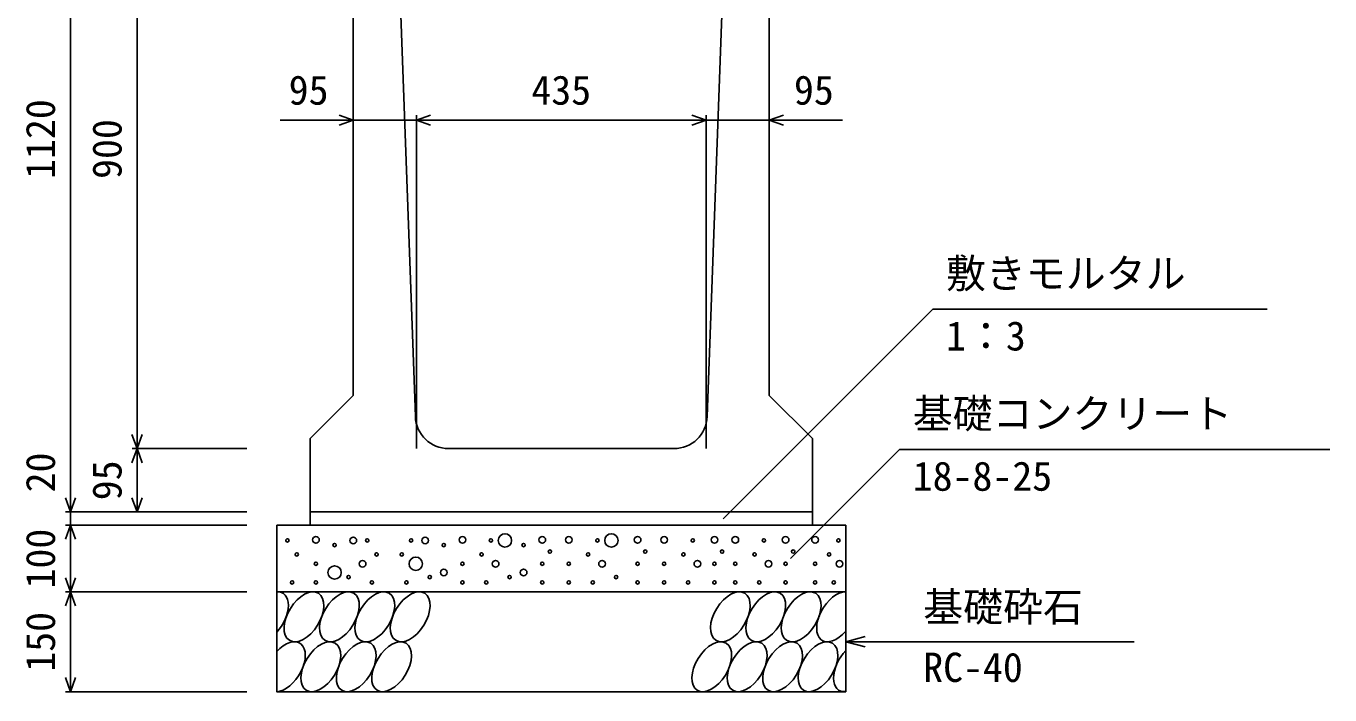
# Model space of a CAD drawing. Units: millimetres, scale not verified. Extents: x -25200 to 25200, y -8910 to 8910.
# Drawn here: x 7102 to 9061, y -3563 to -2558 of the extents above; entities that cross this region are included whole.
import ezdxf
from ezdxf.enums import TextEntityAlignment as Align

# ---------------------------------------------------------------- set-up
doc = ezdxf.new("R2010")
doc.units = ezdxf.units.MM
doc.header["$LTSCALE"] = 30
for name, color, linetype, lineweight in [('0-0_DIM', 7, 'Continuous', 25), ('0-2_HATCH', 6, 'Continuous', 25), ('0-5_OUTLINE', 3, 'Continuous', 25)]:
    doc.layers.add(name, color=color, linetype=linetype, lineweight=lineweight)
doc.styles.add('ＭＳ ゴシック', font='')
doc.styles.get('ＭＳ ゴシック').set_extended_font_data('MS Gothic')

msp = doc.modelspace()

# ---------------------------------------------------------------- linework, layer by layer
at = {"layer": '0-0_DIM'}
for p, q in [((7168.6, -2167.89), (7168.6, -3287.89)), ((7268.6, -2292.89), (7268.6, -3192.89)), ((7483.78, -2699.6), (7593.6, -2699.6)), ((7688.6, -2699.6), (7593.6, -2699.6)), ((7688.6, -3192.89), (7688.6, -2692.1)), ((7688.6, -2699.6), (8123.6, -2699.6)), ((8123.6, -3192.89), (8123.6, -2692.1)), ((8123.6, -2699.6), (8218.6, -2699.6)), ((8328.41, -2699.6), (8218.6, -2699.6)), ((8464.17, -2983.65), (8149.29, -3298.53)), ((8464.17, -2983.65), (8966.82, -2983.65)), ((7261.1, -3192.89), (7433.6, -3192.89)), ((7268.6, -3192.89), (7268.6, -3287.89)), ((8414.17, -3194.24), (8250.51, -3357.89)), ((8414.17, -3194.24), (9061.04, -3194.24)), ((7161.1, -3287.89), (7433.6, -3287.89)), ((7161.1, -3307.89), (7433.6, -3307.89)), ((7161.1, -3407.89), (7433.6, -3407.89)), ((7168.6, -3407.89), (7168.6, -3557.89)), ((8333.6, -3482.89), (8362.57, -3475.13)), ((8333.6, -3482.89), (8766.91, -3482.89)), ((8333.6, -3482.89), (8362.57, -3490.66)), ((7161.1, -3557.89), (7433.6, -3557.89))]:
    msp.add_line(p, q, dxfattribs=at)
for points in [[(7572.45, -2691.9), (7593.6, -2699.6), (7572.45, -2707.3)], [(7709.74, -2691.9), (7688.6, -2699.6), (7709.74, -2707.3)], [(8102.45, -2691.9), (8123.6, -2699.6), (8102.45, -2707.3)], [(8239.74, -2691.9), (8218.6, -2699.6), (8239.74, -2707.3)], [(7276.29, -3171.75), (7268.6, -3192.89), (7260.9, -3171.75)], [(7260.9, -3214.04), (7268.6, -3192.89), (7276.29, -3214.04)], [(7176.29, -3266.75), (7168.6, -3287.89), (7160.9, -3266.75)], [(7276.29, -3266.75), (7268.6, -3287.89), (7260.9, -3266.75)], [(7168.6, -3287.89), (7168.6, -3307.89), (7168.6, -3407.89)], [(7176.29, -3329.04), (7168.6, -3307.89), (7160.9, -3329.04)], [(7176.29, -3386.75), (7168.6, -3407.89), (7160.9, -3386.75)], [(7176.29, -3429.04), (7168.6, -3407.89), (7160.9, -3429.04)], [(7176.29, -3536.75), (7168.6, -3557.89), (7160.9, -3536.75)]]:
    msp.add_lwpolyline(points, dxfattribs=at)
at = {"layer": '0-2_HATCH'}
for centre, radius in [((7494.6, -3330.71), 2.5), ((7537.49, -3329.84), 5), ((7593.57, -3330.71), 5), ((7614.6, -3330.71), 2.5), ((7680.45, -3330.71), 2.5), ((7701.48, -3330.71), 5), ((7757.56, -3329.84), 5), ((7800.45, -3330.71), 2.5), ((7821.48, -3330.71), 10), ((7877.56, -3329.84), 5), ((7917.4, -3329.84), 5), ((7960.3, -3330.71), 2.5), ((7981.33, -3330.71), 10), ((8020.81, -3329.84), 5), ((8060.66, -3329.84), 5), ((8103.55, -3330.71), 2.5), ((8136.25, -3329.84), 5), ((8167.59, -3329.84), 5), ((8210.48, -3330.71), 2.5), ((8243.18, -3329.84), 5), ((8287.4, -3329.84), 5), ((8322.6, -3330.71), 2.5), ((7508.62, -3351.73), 2.5), ((7565.53, -3337.72), 2.5), ((7628.62, -3351.73), 2.5), ((7666.43, -3351.73), 2.5), ((7729.52, -3337.72), 2.5), ((7786.43, -3351.73), 2.5), ((7849.52, -3337.72), 2.5), ((7888.9, -3347.41), 2.5), ((7946.28, -3351.73), 2.5), ((8032.15, -3347.41), 2.5), ((8089.53, -3351.73), 2.5), ((8147.59, -3347.41), 2.5), ((8196.46, -3351.73), 2.5), ((8254.52, -3347.41), 2.5), ((8308.58, -3351.73), 2.5), ((7537.49, -3365.73), 2.5), ((7565.53, -3378.86), 10), ((7607.59, -3365.73), 5), ((7687.46, -3365.73), 10), ((7757.56, -3365.73), 2.5), ((7807.46, -3365.73), 5), ((7877.56, -3365.73), 2.5), ((7917.4, -3365.73), 2.5), ((7967.31, -3365.73), 5), ((8020.81, -3365.73), 2.5), ((8060.66, -3365.73), 2.5), ((8110.56, -3365.73), 5), ((8136.25, -3365.73), 2.5), ((8167.59, -3365.73), 2.5), ((8217.49, -3365.73), 5), ((8243.18, -3365.73), 2.5), ((8287.4, -3365.73), 2.5), ((8324.04, -3365.73), 5), ((7586.56, -3385.87), 2.5), ((7708.49, -3385.87), 2.5), ((7729.52, -3378.86), 5), ((7828.49, -3385.87), 2.5), ((7849.52, -3378.86), 5), ((7988.34, -3385.87), 2.5), ((7501.61, -3393.75), 2.5), ((7537.49, -3393.75), 2.5), ((7621.61, -3393.75), 2.5), ((7673.44, -3393.75), 2.5), ((7757.56, -3393.75), 2.5), ((7793.44, -3393.75), 2.5), ((7877.56, -3393.75), 2.5), ((7917.4, -3393.75), 2.5), ((7953.29, -3393.75), 2.5), ((8020.81, -3393.75), 2.5), ((8060.66, -3393.75), 2.5), ((8096.54, -3393.75), 2.5), ((8136.25, -3393.75), 2.5), ((8167.59, -3393.75), 2.5), ((8203.47, -3393.75), 2.5), ((8243.18, -3393.75), 2.5), ((8287.4, -3393.75), 2.5), ((8315.59, -3393.75), 2.5)]:
    msp.add_circle(centre, radius, dxfattribs=at)
for centre, start_param, end_param in [((7466.23, -3445.41), 4.385593, 6.6745444), ((8319.74, -3445.41), 0.3357715, 4.4411806), ((7491.55, -3520.4), 3.5111464, 7.548991), ((8345.06, -3520.4), 1.2110787, 3.5658734)]:
    msp.add_ellipse(centre, major_axis=(21.81, 35.31), ratio=0.5792, start_param=start_param, end_param=end_param, dxfattribs=at)
for centre in [(7519.44, -3445.41), (7572.65, -3445.41), (7625.86, -3445.41), (7679.07, -3445.41), (8160.11, -3445.41), (8213.32, -3445.41), (8266.53, -3445.41), (7544.76, -3520.4), (7597.97, -3520.4), (7651.18, -3520.4), (8132.22, -3520.4), (8185.43, -3520.4), (8238.64, -3520.4), (8291.85, -3520.4)]:
    msp.add_ellipse(centre, major_axis=(21.81, 35.31), ratio=0.5792, dxfattribs=at)
at = {"layer": '0-5_OUTLINE'}
for p, q in [((7656.1, -2292.89), (7686.86, -3144.7)), ((8156.1, -2292.89), (8125.34, -3144.7)), ((7593.6, -2425.89), (7593.6, -3112.89)), ((8218.6, -2425.89), (8218.6, -3112.89)), ((7528.6, -3177.89), (7593.6, -3112.89)), ((8283.6, -3177.89), (8218.6, -3112.89)), ((7528.6, -3177.89), (7528.6, -3307.89)), ((8075.37, -3192.89), (7736.82, -3192.89)), ((8283.6, -3177.89), (8283.6, -3307.89)), ((8283.6, -3287.89), (7528.6, -3287.89)), ((8333.6, -3307.89), (7478.6, -3307.89)), ((8333.6, -3557.89), (8333.6, -3307.89)), ((8333.6, -3407.89), (7478.6, -3407.89))]:
    msp.add_line(p, q, dxfattribs=at)
msp.add_lwpolyline([(8333.6, -3557.89), (7478.6, -3557.89), (7478.6, -3307.89)], dxfattribs=at)
for centre, start, end in [((7736.82, -3142.89), 182.06812, 270), ((8075.37, -3142.89), 270, 357.93185)]:
    msp.add_arc(centre, 50, start, end, dxfattribs=at)

# ---------------------------------------------------------------- texts
at = {"layer": '0-0_DIM', "style": 'ＭＳ ゴシック'}
for s, p in [('95', (7496.49, -2689.6)), ('435', (7861.1, -2689.6)), ('95', (8255.7, -2689.6)), ('敷きモルタル', (8484.17, -2964.92)), ('1：3', (8484.17, -3058.73)), ('基礎コンクリート', (8434.17, -3175.5)), ('18-8-25', (8434.17, -3269.32)), ('基礎砕石', (8449.92, -3465.72)), ('RC-40', (8449.92, -3556.41))]:
    msp.add_text(s, height=43.99, dxfattribs=at).set_placement(p, align=Align.BOTTOM_LEFT)
for s, p in [('1120', (7158.6, -2787.89)), ('900', (7258.6, -2787.89)), ('20', (7158.6, -3258.58)), ('95', (7258.6, -3270.39)), ('100', (7158.6, -3402.89)), ('150', (7158.6, -3527.89))]:
    msp.add_text(s, height=43.99, rotation=90, dxfattribs=at).set_placement(p, align=Align.BOTTOM_LEFT)

doc.saveas('drawing.dxf')
